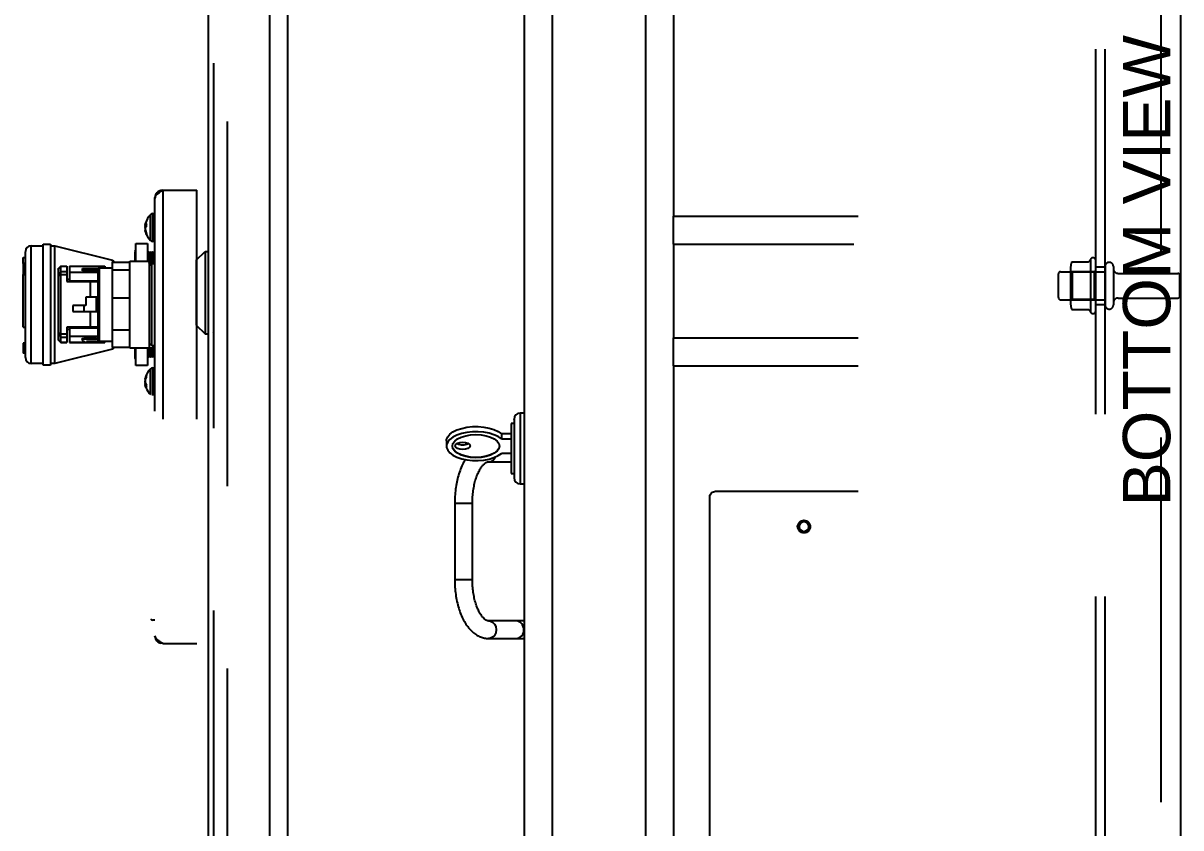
# Model space of a CAD drawing. Header units: inches. Extents: x 0 to 34.2, y 0 to 22.
# Drawn here: x 4.206 to 4.999, y 10.234 to 10.786 of the extents above; entities that cross this region are included whole.
import ezdxf

# ---------------------------------------------------------------- set-up
doc = ezdxf.new("R2010")
doc.units = ezdxf.units.IN
doc.header["$MEASUREMENT"] = 0
doc.linetypes.add('HIDDEN', pattern=[0.375, 0.25, -0.125])
for name, color, linetype in [('DEFAULT_2', 8, 'HIDDEN'), ('DIMENSIONS', 7, 'Continuous'), ('DOOR_ASSEMBLY', 7, 'Continuous'), ('existing line configuations', 8, 'Continuous'), ('SUBPANEL', 7, 'Continuous')]:
    doc.layers.add(name, color=color, linetype=linetype)
doc.styles.get("Standard").update_dxf_attribs({"font": 'arial.ttf'})

msp = doc.modelspace()

# ---------------------------------------------------------------- linework, layer by layer
at = {"color": 3, "linetype": 'Continuous'}
for p, q in [((4.99928, 9.69036), (4.99928, 11.52139)), ((4.38728, 9.74466), (4.38728, 11.4671))]:
    msp.add_line(p, q, dxfattribs=at)
at = {"color": 7, "linetype": 'Continuous', "lineweight": 25}
for p, q in [((4.54912, 11.42258), (4.54912, 9.78201)), ((4.56834, 11.42258), (4.56834, 9.78201)), ((4.63243, 11.42258), (4.63243, 9.78201)), ((4.65165, 11.32005), (4.65165, 10.65357)), ((4.29613, 10.51986), (4.29613, 10.66594)), ((4.30004, 10.67036), (4.30006, 10.67114)), ((4.30152, 10.67134), (4.30006, 10.67114)), ((4.30152, 10.67134), (4.30152, 10.51446)), ((4.32484, 10.51446), (4.32484, 10.67134)), ((4.28988, 10.64904), (4.28948, 10.64764)), ((4.28948, 10.64746), (4.28988, 10.64904)), ((4.29301, 10.63686), (4.29301, 10.65455)), ((4.29475, 10.65527), (4.29613, 10.65527)), ((4.29475, 10.63614), (4.29475, 10.65527)), ((4.65165, 10.63434), (4.65165, 10.65357)), ((4.65165, 10.65357), (4.77808, 10.65357)), ((4.28947, 10.64379), (4.28953, 10.6438)), ((4.28963, 10.64678), (4.28948, 10.64643)), ((4.28988, 10.64407), (4.28948, 10.64498)), ((4.28948, 10.64461), (4.28988, 10.64407)), ((4.28948, 10.64395), (4.28952, 10.64379)), ((4.29028, 10.64696), (4.2895, 10.64703)), ((4.28956, 10.6471), (4.29031, 10.64816)), ((4.28956, 10.6471), (4.29028, 10.64704)), ((4.29031, 10.64634), (4.28956, 10.64585)), ((4.28956, 10.64366), (4.29031, 10.64147)), ((4.29031, 10.64086), (4.28956, 10.64324)), ((4.29028, 10.64631), (4.29028, 10.64809)), ((4.29028, 10.64102), (4.29028, 10.64163)), ((4.29031, 10.64634), (4.29031, 10.64816)), ((4.29031, 10.64086), (4.29031, 10.64147)), ((4.21135, 10.63327), (4.21943, 10.63327)), ((4.21135, 10.59694), (4.21135, 10.63327)), ((4.21943, 10.63428), (4.22447, 10.63428)), ((4.21943, 10.59704), (4.21943, 10.63428)), ((4.22447, 10.63428), (4.22447, 10.59704)), ((4.22447, 10.63327), (4.2275, 10.63327)), ((4.2275, 10.63327), (4.26711, 10.62337)), ((4.2275, 10.55253), (4.2275, 10.63327)), ((4.28301, 10.63468), (4.29108, 10.63468)), ((4.28301, 10.62253), (4.28301, 10.63468)), ((4.29108, 10.63468), (4.29108, 10.62253)), ((4.29613, 10.63614), (4.29475, 10.63614)), ((4.65165, 10.63434), (4.65165, 10.57026)), ((4.65165, 10.63434), (4.77508, 10.63434)), ((4.2058, 10.62518), (4.20732, 10.62518)), ((4.2058, 10.62115), (4.2058, 10.62518)), ((4.2826, 10.6293), (4.2826, 10.62916)), ((4.2826, 10.62629), (4.2826, 10.62929)), ((4.2826, 10.62916), (4.2826, 10.62811)), ((4.2826, 10.62811), (4.2826, 10.62777)), ((4.2826, 10.62777), (4.2826, 10.62661)), ((4.2826, 10.62378), (4.2826, 10.62661)), ((4.2826, 10.62267), (4.2826, 10.62629)), ((4.29108, 10.62912), (4.29115, 10.62923)), ((4.29115, 10.62923), (4.29178, 10.62813)), ((4.29115, 10.62923), (4.29115, 10.62267)), ((4.29178, 10.62813), (4.29241, 10.62923)), ((4.29178, 10.62813), (4.29178, 10.62267)), ((4.29241, 10.62923), (4.29305, 10.62813)), ((4.29241, 10.62923), (4.29241, 10.62234)), ((4.29305, 10.62813), (4.29368, 10.62923)), ((4.29305, 10.62813), (4.29305, 10.62225)), ((4.29368, 10.62923), (4.29432, 10.62813)), ((4.29368, 10.62923), (4.29368, 10.62234)), ((4.29432, 10.62813), (4.29495, 10.62923)), ((4.29432, 10.62813), (4.29432, 10.62225)), ((4.29495, 10.62923), (4.29558, 10.62813)), ((4.29495, 10.62923), (4.29495, 10.62234)), ((4.29558, 10.62813), (4.29613, 10.62907)), ((4.29558, 10.62813), (4.29558, 10.62225)), ((4.20732, 10.62115), (4.2058, 10.62115)), ((4.2058, 10.62115), (4.2058, 10.61699)), ((4.20732, 10.61699), (4.2058, 10.61699)), ((4.2058, 10.61699), (4.2058, 10.61462)), ((4.22972, 10.61732), (4.23174, 10.61934)), ((4.23174, 10.61922), (4.22972, 10.61721)), ((4.22972, 10.61721), (4.22972, 10.61732)), ((4.22972, 10.61721), (4.22972, 10.61359)), ((4.23174, 10.61934), (4.23578, 10.61934)), ((4.23174, 10.61922), (4.23174, 10.61934)), ((4.23174, 10.61548), (4.23174, 10.61922)), ((4.23174, 10.61922), (4.23578, 10.61922)), ((4.23578, 10.61934), (4.23578, 10.61922)), ((4.23578, 10.61922), (4.23578, 10.61548)), ((4.23759, 10.61934), (4.26181, 10.61934)), ((4.23759, 10.61934), (4.23759, 10.61922)), ((4.23759, 10.61922), (4.26181, 10.61922)), ((4.23759, 10.61922), (4.23759, 10.6151)), ((4.24642, 10.61611), (4.24642, 10.61762)), ((4.24642, 10.61762), (4.24824, 10.61762)), ((4.24824, 10.61762), (4.25702, 10.61762)), ((4.25702, 10.61762), (4.25702, 10.61611)), ((4.25818, 10.61813), (4.26686, 10.61813)), ((4.25818, 10.56767), (4.25818, 10.61813)), ((4.26181, 10.61934), (4.26181, 10.61922)), ((4.26181, 10.61922), (4.26181, 10.61813)), ((4.26404, 10.61816), (4.26686, 10.61817)), ((4.26686, 10.62203), (4.27897, 10.62203)), ((4.26686, 10.62203), (4.26686, 10.61674)), ((4.26686, 10.61674), (4.27897, 10.61674)), ((4.26686, 10.61674), (4.26686, 10.59748)), ((4.26711, 10.62337), (4.26711, 10.62203)), ((4.27897, 10.62267), (4.29209, 10.62267)), ((4.27897, 10.56313), (4.27897, 10.62267)), ((4.2826, 10.62378), (4.2826, 10.62267)), ((4.29209, 10.62267), (4.29209, 10.56313)), ((4.29241, 10.62116), (4.29209, 10.62172)), ((4.29209, 10.62015), (4.29411, 10.62015)), ((4.29241, 10.62234), (4.29241, 10.62116)), ((4.29305, 10.62225), (4.29241, 10.62116)), ((4.29368, 10.62116), (4.29305, 10.62225)), ((4.29368, 10.62234), (4.29368, 10.62116)), ((4.29432, 10.62225), (4.29368, 10.62116)), ((4.29411, 10.62116), (4.29613, 10.62116)), ((4.29411, 10.62037), (4.29411, 10.62116)), ((4.29411, 10.56464), (4.29411, 10.62037)), ((4.29495, 10.62116), (4.29432, 10.62225)), ((4.29495, 10.62234), (4.29495, 10.62116)), ((4.29558, 10.62225), (4.29495, 10.62116)), ((4.29613, 10.62131), (4.29558, 10.62225)), ((4.20732, 10.61462), (4.2058, 10.61462)), ((4.2058, 10.61462), (4.2058, 10.61364)), ((4.2058, 10.61364), (4.20732, 10.61364)), ((4.2058, 10.57749), (4.2058, 10.61364)), ((4.22972, 10.61359), (4.23168, 10.61537)), ((4.23168, 10.61395), (4.22972, 10.61217)), ((4.22972, 10.61359), (4.22972, 10.61217)), ((4.22972, 10.61217), (4.22972, 10.57403)), ((4.23578, 10.61548), (4.23174, 10.61548)), ((4.23174, 10.61347), (4.23578, 10.61347)), ((4.23174, 10.57273), (4.23174, 10.61347)), ((4.23578, 10.61548), (4.23578, 10.61347)), ((4.23578, 10.61347), (4.23578, 10.60874)), ((4.23578, 10.61026), (4.23759, 10.61026)), ((4.23759, 10.6151), (4.25717, 10.6151)), ((4.23759, 10.6151), (4.23759, 10.60925)), ((4.23759, 10.60925), (4.25717, 10.60925)), ((4.23759, 10.60925), (4.23759, 10.60874)), ((4.24824, 10.61611), (4.24642, 10.61611)), ((4.24769, 10.61607), (4.24769, 10.61611)), ((4.24769, 10.60874), (4.24769, 10.60925)), ((4.25702, 10.61611), (4.24824, 10.61611)), ((4.25576, 10.61611), (4.25576, 10.61607)), ((4.25576, 10.60925), (4.25576, 10.60874)), ((4.23578, 10.60874), (4.25172, 10.60874)), ((4.25172, 10.60874), (4.25172, 10.59795)), ((4.25172, 10.60874), (4.25722, 10.60874)), ((4.21135, 10.55253), (4.21135, 10.59694)), ((4.21943, 10.55152), (4.21943, 10.59704)), ((4.22447, 10.59704), (4.22447, 10.55152)), ((4.2487, 10.59795), (4.2487, 10.59229)), ((4.25172, 10.59795), (4.2487, 10.59795)), ((4.25718, 10.59795), (4.25172, 10.59795)), ((4.25576, 10.59795), (4.25576, 10.58826)), ((4.26686, 10.59748), (4.27897, 10.59748)), ((4.26686, 10.59748), (4.26686, 10.57554)), ((4.23992, 10.59229), (4.23992, 10.58826)), ((4.2487, 10.59229), (4.23992, 10.59229)), ((4.23992, 10.58826), (4.25172, 10.58826)), ((4.24769, 10.58826), (4.24769, 10.59229)), ((4.25172, 10.58826), (4.25172, 10.57746)), ((4.25172, 10.58826), (4.25722, 10.58826)), ((4.2058, 10.57749), (4.20732, 10.57749)), ((4.23578, 10.57746), (4.23578, 10.57273)), ((4.25172, 10.57746), (4.23578, 10.57746)), ((4.23759, 10.57746), (4.23759, 10.57695)), ((4.24769, 10.57695), (4.24769, 10.57746)), ((4.25718, 10.57746), (4.25172, 10.57746)), ((4.25576, 10.57746), (4.25576, 10.57695)), ((4.22972, 10.57403), (4.23168, 10.57225)), ((4.22972, 10.57403), (4.22972, 10.57261)), ((4.23168, 10.57083), (4.22972, 10.57261)), ((4.22972, 10.57261), (4.22972, 10.56899)), ((4.23578, 10.57273), (4.23174, 10.57273)), ((4.23174, 10.57072), (4.23578, 10.57072)), ((4.23174, 10.56698), (4.23174, 10.57072)), ((4.23759, 10.57594), (4.23578, 10.57594)), ((4.23578, 10.57273), (4.23578, 10.57072)), ((4.23578, 10.57072), (4.23578, 10.56698)), ((4.23759, 10.57695), (4.25717, 10.57695)), ((4.23759, 10.57695), (4.23759, 10.5711)), ((4.25717, 10.5711), (4.23759, 10.5711)), ((4.23759, 10.5711), (4.23759, 10.56698)), ((4.24617, 10.56928), (4.24617, 10.56969)), ((4.24617, 10.56969), (4.25727, 10.56969)), ((4.25727, 10.56928), (4.24617, 10.56928)), ((4.24769, 10.56969), (4.24769, 10.57013)), ((4.25576, 10.57013), (4.25576, 10.56969)), ((4.25727, 10.56969), (4.25727, 10.56928)), ((4.26686, 10.57554), (4.27897, 10.57554)), ((4.26686, 10.57554), (4.26686, 10.56376)), ((4.33526, 10.5736), (4.33526, 10.57364)), ((4.65165, 10.55103), (4.65165, 10.57026)), ((4.65165, 10.57026), (4.77808, 10.57026)), ((4.20732, 10.56656), (4.2058, 10.56656)), ((4.2058, 10.56656), (4.2058, 10.56413)), ((4.2058, 10.56413), (4.2058, 10.5596)), ((4.20732, 10.56413), (4.2058, 10.56413)), ((4.26711, 10.56243), (4.2275, 10.55253)), ((4.22972, 10.56899), (4.23174, 10.56698)), ((4.22972, 10.56899), (4.22972, 10.56888)), ((4.23174, 10.56686), (4.22972, 10.56888)), ((4.23174, 10.56698), (4.23578, 10.56698)), ((4.23174, 10.56686), (4.23174, 10.56698)), ((4.23578, 10.56686), (4.23174, 10.56686)), ((4.23578, 10.56698), (4.23578, 10.56686)), ((4.23759, 10.56698), (4.26181, 10.56698)), ((4.23759, 10.56698), (4.23759, 10.56686)), ((4.26181, 10.56686), (4.23759, 10.56686)), ((4.26686, 10.56767), (4.25818, 10.56767)), ((4.26181, 10.56767), (4.26181, 10.56698)), ((4.26181, 10.56698), (4.26181, 10.56686)), ((4.26686, 10.56763), (4.26404, 10.56764)), ((4.26686, 10.56376), (4.27897, 10.56376)), ((4.26711, 10.56376), (4.26711, 10.56243)), ((4.29209, 10.56313), (4.27897, 10.56313)), ((4.2826, 10.5606), (4.2826, 10.56313)), ((4.2826, 10.56313), (4.2826, 10.56202)), ((4.2826, 10.5606), (4.2826, 10.56202)), ((4.28301, 10.55112), (4.28301, 10.56327)), ((4.29108, 10.56327), (4.29108, 10.55112)), ((4.29115, 10.56317), (4.29115, 10.55657)), ((4.29178, 10.56313), (4.29178, 10.5606)), ((4.29411, 10.56565), (4.29209, 10.56565)), ((4.29455, 10.56323), (4.29209, 10.56318)), ((4.29241, 10.56319), (4.29241, 10.55657)), ((4.29305, 10.5632), (4.29305, 10.5606)), ((4.29368, 10.56321), (4.29368, 10.55657)), ((4.29613, 10.56464), (4.29411, 10.56464)), ((4.29432, 10.56322), (4.29432, 10.5606)), ((4.29455, 10.56464), (4.29455, 10.56323)), ((4.29495, 10.56327), (4.29495, 10.55657)), ((4.29558, 10.56353), (4.29558, 10.5606)), ((4.20732, 10.5596), (4.2058, 10.5596)), ((4.2826, 10.55693), (4.2826, 10.5606)), ((4.2826, 10.55919), (4.2826, 10.56024)), ((4.2826, 10.55919), (4.2826, 10.55748)), ((4.2826, 10.55748), (4.2826, 10.55695)), ((4.2826, 10.55637), (4.2826, 10.55693)), ((4.29115, 10.55657), (4.29108, 10.55668)), ((4.29178, 10.55767), (4.29115, 10.55657)), ((4.29178, 10.5606), (4.29178, 10.55767)), ((4.29241, 10.55657), (4.29178, 10.55767)), ((4.29305, 10.55767), (4.29241, 10.55657)), ((4.29305, 10.5606), (4.29305, 10.55767)), ((4.29368, 10.55657), (4.29305, 10.55767)), ((4.29432, 10.55767), (4.29368, 10.55657)), ((4.29432, 10.5606), (4.29432, 10.55767)), ((4.29495, 10.55657), (4.29432, 10.55767)), ((4.29558, 10.55767), (4.29495, 10.55657)), ((4.29558, 10.5606), (4.29558, 10.55767)), ((4.29613, 10.55672), (4.29558, 10.55767)), ((4.21943, 10.55253), (4.21135, 10.55253)), ((4.22447, 10.55152), (4.21943, 10.55152)), ((4.2275, 10.55253), (4.22447, 10.55253)), ((4.29108, 10.55112), (4.28301, 10.55112)), ((4.29301, 10.54693), (4.29301, 10.54894)), ((4.29301, 10.53125), (4.29301, 10.54693)), ((4.29475, 10.54965), (4.29613, 10.54965)), ((4.29475, 10.54749), (4.29475, 10.54965)), ((4.29475, 10.53053), (4.29475, 10.54749)), ((4.65165, 10.55103), (4.77808, 10.55103)), ((4.65165, 10.55103), (4.65165, 9.88455)), ((4.28978, 10.542), (4.28947, 10.54203)), ((4.28947, 10.53921), (4.28947, 10.5393)), ((4.28988, 10.54046), (4.28948, 10.5405)), ((4.28948, 10.54009), (4.28988, 10.54046)), ((4.28948, 10.53829), (4.29, 10.53834)), ((4.28988, 10.5364), (4.28948, 10.53806)), ((4.28948, 10.53802), (4.28988, 10.5364)), ((4.28956, 10.54235), (4.29031, 10.54441)), ((4.28956, 10.54151), (4.29031, 10.54319)), ((4.28993, 10.54234), (4.28956, 10.54235)), ((4.28956, 10.53909), (4.29031, 10.53779)), ((4.28969, 10.53837), (4.28956, 10.53867)), ((4.28956, 10.53807), (4.29013, 10.53811)), ((4.29031, 10.53631), (4.28956, 10.53807)), ((4.29028, 10.54308), (4.29028, 10.54427)), ((4.29028, 10.53643), (4.29028, 10.53788)), ((4.29031, 10.54319), (4.29031, 10.54441)), ((4.29031, 10.53631), (4.29031, 10.53779)), ((4.54912, 10.51853), (4.54639, 10.51853)), ((4.54639, 10.51853), (4.54639, 10.47009)), ((4.54236, 10.51147), (4.54034, 10.51147)), ((4.54034, 10.51147), (4.54034, 10.47716)), ((4.49593, 10.49947), (4.49593, 10.49596)), ((4.5336, 10.50442), (4.5336, 10.5009)), ((4.54034, 10.50442), (4.5336, 10.50442)), ((4.5336, 10.5009), (4.54034, 10.5009)), ((4.54034, 10.49101), (4.5336, 10.49101)), ((4.5248, 10.48523), (4.54034, 10.48523)), ((4.54034, 10.47716), (4.54236, 10.47716)), ((4.54639, 10.47009), (4.54912, 10.47009)), ((4.67638, 10.00283), (4.67638, 10.46101)), ((4.68041, 10.46505), (4.77808, 10.46505)), ((4.50159, 10.45697), (4.50159, 10.40449)), ((4.50159, 10.45697), (4.5137, 10.45697)), ((4.5137, 10.40449), (4.5137, 10.45697)), ((4.50159, 10.40449), (4.5137, 10.40449)), ((4.29613, 10.37672), (4.29475, 10.37672)), ((4.54366, 10.37624), (4.5248, 10.37624)), ((4.54912, 10.37624), (4.54366, 10.37624)), ((4.5248, 10.36412), (4.54366, 10.36412)), ((4.54366, 10.36412), (4.54912, 10.36412)), ((4.30004, 10.36161), (4.30006, 10.36085)), ((4.30152, 10.36065), (4.30006, 10.36085)), ((4.30152, 10.36065), (4.32484, 10.36065))]:
    msp.add_line(p, q, dxfattribs=at)
at = {"color": 7, "linetype": 'Continuous', "lineweight": 25, "flags": 128}
for points in [[(4.2826, 10.62943), (4.28289, 10.62993), (4.28301, 10.63012)], [(4.28301, 10.55568), (4.28289, 10.55586), (4.2826, 10.55637)], [(4.49593, 10.49947), (4.49603, 10.50043), (4.49678, 10.50231), (4.49826, 10.50409), (4.50041, 10.50569), (4.50314, 10.50705), (4.50636, 10.50814), (4.50995, 10.5089), (4.51377, 10.5093), (4.51768, 10.50934), (4.52153, 10.50901), (4.52517, 10.50832), (4.52848, 10.50729), (4.53132, 10.50598), (4.5336, 10.50442)], [(4.5336, 10.5009), (4.53132, 10.50246), (4.52848, 10.50378), (4.52517, 10.5048), (4.52153, 10.50549), (4.51768, 10.50582), (4.51377, 10.50578), (4.50995, 10.50538), (4.50636, 10.50462), (4.50314, 10.50353), (4.50041, 10.50217), (4.49826, 10.50057), (4.49678, 10.49879), (4.49603, 10.49691), (4.49603, 10.495), (4.49678, 10.49312), (4.49826, 10.49135), (4.50041, 10.48974), (4.50314, 10.48838), (4.50636, 10.48729), (4.50995, 10.48654), (4.51377, 10.48613), (4.51768, 10.48609), (4.52153, 10.48643), (4.52517, 10.48712), (4.52848, 10.48814), (4.53132, 10.48945), (4.5336, 10.49101)], [(4.51612, 10.48804), (4.51252, 10.48824), (4.50911, 10.48883), (4.50605, 10.48977), (4.50349, 10.49102), (4.50157, 10.49252), (4.50037, 10.49419), (4.49997, 10.49596), (4.50037, 10.49772), (4.50157, 10.49939), (4.50349, 10.50089), (4.50605, 10.50214), (4.50911, 10.50309), (4.51252, 10.50367), (4.51612, 10.50387)], [(4.50703, 10.49366), (4.5051, 10.49385), (4.50346, 10.49438), (4.50237, 10.49519), (4.50199, 10.49613), (4.50237, 10.49708), (4.50346, 10.49788), (4.5051, 10.49842), (4.50703, 10.49861)], [(4.50703, 10.49861), (4.50896, 10.49842), (4.5106, 10.49788), (4.51169, 10.49708), (4.51208, 10.49613), (4.51169, 10.49519), (4.5106, 10.49438), (4.50896, 10.49385), (4.50703, 10.49366)], [(4.51612, 10.50387), (4.51971, 10.50367), (4.52312, 10.50309), (4.52618, 10.50214), (4.52874, 10.50089), (4.53066, 10.49939), (4.53186, 10.49772), (4.53226, 10.49596), (4.53186, 10.49419), (4.53066, 10.49252), (4.52874, 10.49102), (4.52618, 10.48977), (4.52312, 10.48883), (4.51971, 10.48824), (4.51612, 10.48804)], [(4.51612, 10.48822), (4.51252, 10.48842), (4.50911, 10.489), (4.50605, 10.48994), (4.50349, 10.4912), (4.50157, 10.4927), (4.50037, 10.49437), (4.49997, 10.49613)], [(4.53226, 10.49613), (4.53186, 10.49437), (4.53066, 10.4927), (4.52874, 10.4912), (4.52618, 10.48994), (4.52312, 10.489), (4.51971, 10.48842), (4.51612, 10.48822)], [(4.5248, 10.37624), (4.52571, 10.37614), (4.52742, 10.37542), (4.52882, 10.37407), (4.52973, 10.37225), (4.53004, 10.37018), (4.52973, 10.36811), (4.52882, 10.36629), (4.52742, 10.36494), (4.52571, 10.36422), (4.52479, 10.36412)]]:
    msp.add_lwpolyline(points, dxfattribs=at)
at = {"color": 7, "linetype": 'Continuous', "lineweight": 25}
for centre, radius, start, end in [((4.30174, 10.6457), 0.01243, 165.42565, 169.94783), ((4.30174, 10.6457), 0.01243, 134.63977, 165.42565), ((4.29475, 10.65278), 0.00249, 90, 134.63977), ((4.30174, 10.6457), 0.01243, 190.11211, 193.56739), ((4.30174, 10.6457), 0.01243, 193.56739, 225.36023), ((4.21135, 10.62923), 0.00404, 90, 180), ((4.29475, 10.63863), 0.00249, 225.36023, 270), ((4.25818, 10.61712), 0.00101, 90, 180), ((4.26686, 10.62239), 0.00101, 0, 75.96376), ((4.22972, 10.61347), 0.00202, 0, 13.86804), ((4.22972, 10.57273), 0.00202, 346.13196, 0), ((4.24779, 10.56928), 0.00161, 180, 270), ((4.25566, 10.56928), 0.00161, 270, 341.07314), ((4.25818, 10.56868), 0.00101, 180, 270), ((4.26686, 10.56341), 0.00101, 284.03624, 0), ((4.29451, 10.56525), 0.00202, 271, 323.1301), ((4.21135, 10.55657), 0.00404, 180, 270), ((4.30174, 10.54009), 0.01243, 134.63977, 169.56106), ((4.29475, 10.54717), 0.00249, 90, 134.63977), ((4.30174, 10.54009), 0.01243, 189.57792, 198.23268), ((4.30174, 10.54009), 0.01243, 198.23268, 225.36023), ((4.54639, 10.5145), 0.00404, 90, 180), ((4.50671, 10.5043), 0.00748, 241.66239, 272.47919), ((4.50736, 10.5043), 0.00748, 267.52081, 298.33761), ((4.52462, 10.49044), 0.00521, 271.82535, 338.62304), ((4.54639, 10.47413), 0.00404, 180, 270), ((4.74097, 10.44082), 0.00327, 0, 180), ((4.74097, 10.44082), 0.00327, 180, 0), ((4.29475, 10.37921), 0.00249, 225.36023, 270), ((4.54324, 10.37057), 0.00568, 356.06539, 85.7214), ((4.54331, 10.36973), 0.00561, 273.60031, 4.6129)]:
    msp.add_arc(centre, radius, start, end, dxfattribs=at)
at = {"color": 7, "linetype": 'Continuous', "lineweight": 25, "extrusion": (0, 0, -1)}
for centre, major_axis, ratio, start_param, end_param in [((4.28826, 10.64717), (0.00325, -0.00053), 0.05477, 0.762521, 1.176402), ((4.28826, 10.64648), (0.00325, 0.00049), 0.076715, 0.783215, 1.197096), ((4.23258, 10.61347), (-0.00077, 0.002), 0.329783, 5.081213, 6.072424), ((4.22972, 10.61347), (0.00202, 0.00202), 0.047786, 0.04775, 0.289793), ((4.25172, 10.61607), (0.00404, 0), 0.095989, 1.570796, 3.246248), ((4.25172, 10.61607), (0.00404, 0), 0.095989, 6.17853, 7.853982), ((4.23258, 10.57273), (0.00077, 0.002), 0.329783, 3.352354, 4.343565), ((4.22972, 10.57273), (0.00202, -0.00202), 0.047786, 5.993392, 6.235435), ((4.25172, 10.57013), (0.00404, 0), 0.095989, 3.141593, 4.712389), ((4.25172, 10.57013), (0.00404, 0), 0.095989, 4.712389, 6.283185)]:
    msp.add_ellipse(centre, major_axis=major_axis, ratio=ratio, start_param=start_param, end_param=end_param, dxfattribs=at)
at = {"color": 7, "linetype": 'Continuous', "lineweight": 25}
for points, knots in [([(4.29613, 10.66594), (4.29618, 10.66632), (4.29631, 10.66715), (4.2974, 10.66844), (4.29921, 10.66987), (4.30073, 10.67083), (4.30152, 10.67134)], [0, 0, 0, 0, 0.209215, 0.464034, 0.71888, 1, 1, 1, 1]), ([(4.30006, 10.67114), (4.29941, 10.67087), (4.2982, 10.67038), (4.29691, 10.66891), (4.29623, 10.66739), (4.29616, 10.66636), (4.29613, 10.66594)], [0, 0, 0, 0, 0.296806, 0.558319, 0.819832, 1, 1, 1, 1]), ([(4.2895, 10.64788), (4.28949, 10.64784), (4.28948, 10.64774), (4.28947, 10.64765), (4.28946, 10.6476), (4.28948, 10.64763), (4.28948, 10.64764)], [0, 0, 0, 0, 0.167459, 0.457275, 0.741518, 1, 1, 1, 1]), ([(4.28948, 10.64746), (4.28948, 10.64739), (4.28946, 10.64726), (4.28947, 10.64711), (4.28948, 10.64703), (4.28951, 10.64702), (4.28954, 10.64707), (4.28956, 10.6471)], [0, 0, 0, 0, 0.199264, 0.398582, 0.596881, 0.796674, 1, 1, 1, 1]), ([(4.28948, 10.6468), (4.28948, 10.64683), (4.28946, 10.6469), (4.28946, 10.64703), (4.28947, 10.6471), (4.28947, 10.64711)], [0, 0, 0, 0, 0.4742602, 0.9486484, 1, 1, 1, 1]), ([(4.28948, 10.64684), (4.28947, 10.6468), (4.28946, 10.64667), (4.28947, 10.6465), (4.28948, 10.64641), (4.28948, 10.64636)], [0, 0, 0, 0, 0.24052, 0.638285, 1, 1, 1, 1]), ([(4.2895, 10.6457), (4.2895, 10.64573), (4.28948, 10.64581), (4.28947, 10.646), (4.28946, 10.64622), (4.28948, 10.64636), (4.28948, 10.64643)], [0, 0, 0, 0, 0.179844, 0.465349, 0.745363, 1, 1, 1, 1]), ([(4.28948, 10.64596), (4.28948, 10.64589), (4.28946, 10.64576), (4.28946, 10.64558), (4.28947, 10.64549), (4.28947, 10.64547)], [0, 0, 0, 0, 0.445817, 0.891754, 1, 1, 1, 1]), ([(4.28956, 10.64585), (4.28954, 10.64582), (4.28951, 10.64578), (4.28948, 10.64562), (4.28946, 10.64542), (4.28946, 10.64519), (4.28948, 10.64505), (4.28948, 10.64498)], [0, 0, 0, 0, 0.207387, 0.414916, 0.61859, 0.818347, 1, 1, 1, 1]), ([(4.28948, 10.64461), (4.28948, 10.64458), (4.28946, 10.64451), (4.28947, 10.64433), (4.28948, 10.64411), (4.28951, 10.64388), (4.28954, 10.64374), (4.28956, 10.64366)], [0, 0, 0, 0, 0.199264, 0.398582, 0.596881, 0.796674, 1, 1, 1, 1]), ([(4.28948, 10.64404), (4.28948, 10.64403), (4.28946, 10.64401), (4.28946, 10.64392), (4.28947, 10.64383), (4.28948, 10.64379)], [0, 0, 0, 0, 0.375862, 0.767386, 1, 1, 1, 1]), ([(4.28956, 10.64324), (4.28954, 10.64331), (4.28951, 10.64346), (4.28948, 10.64365), (4.28947, 10.64376), (4.28946, 10.6438), (4.28947, 10.64379), (4.28947, 10.64379)], [0, 0, 0, 0, 0.249986, 0.500143, 0.745653, 0.986442, 1, 1, 1, 1]), ([(4.29029, 10.6411), (4.29029, 10.64109), (4.29027, 10.64103), (4.29028, 10.64094), (4.2903, 10.64088), (4.29031, 10.64086)], [0, 0, 0, 0, 0.153243, 0.715164, 1, 1, 1, 1]), ([(4.29031, 10.64816), (4.2903, 10.64814), (4.29027, 10.6481), (4.29028, 10.64807), (4.29029, 10.64805)], [0, 0, 0, 0, 0.593672, 1, 1, 1, 1]), ([(4.20732, 10.59653), (4.20732, 10.59872), (4.20732, 10.60324), (4.20732, 10.60978), (4.20732, 10.61592), (4.20732, 10.62123), (4.20732, 10.62467), (4.20732, 10.62673), (4.20732, 10.62824), (4.20732, 10.62923), (4.20732, 10.62911), (4.20732, 10.62908)], [0, 0, 0, 0, 0.124432, 0.256318, 0.393686, 0.53397, 0.674254, 0.743017, 0.811799, 0.943685, 1, 1, 1, 1]), ([(4.25717, 10.56877), (4.25717, 10.56878), (4.25717, 10.5688), (4.25717, 10.56996), (4.25717, 10.57208), (4.25717, 10.57512), (4.25717, 10.57881), (4.25717, 10.58289), (4.25717, 10.58719), (4.25717, 10.59168), (4.25717, 10.59637), (4.25717, 10.60112), (4.25717, 10.60562), (4.25717, 10.60959), (4.25717, 10.61278), (4.25717, 10.61515), (4.25717, 10.61602), (4.25717, 10.61644)], [0, 0, 0, 0, 0.048313, 0.117868, 0.188898, 0.259929, 0.329483, 0.396261, 0.459266, 0.52227, 0.589048, 0.658602, 0.729633, 0.800663, 0.870218, 0.936996, 1, 1, 1, 1]), ([(4.20732, 10.55672), (4.20732, 10.55669), (4.20732, 10.55663), (4.20732, 10.55788), (4.20732, 10.56045), (4.20732, 10.56447), (4.20732, 10.56974), (4.20732, 10.57497), (4.20732, 10.57947), (4.20732, 10.58402), (4.20732, 10.58975), (4.20732, 10.59432), (4.20732, 10.59653)], [0, 0, 0, 0, 0.0599497, 0.1694625, 0.2855352, 0.4064334, 0.5298972, 0.6533611, 0.713879, 0.7744145, 0.8904872, 1, 1, 1, 1]), ([(4.25565, 10.56767), (4.25565, 10.56767), (4.25566, 10.56767), (4.2554, 10.56767), (4.25476, 10.56767), (4.25375, 10.56767), (4.25279, 10.56767), (4.25199, 10.56767), (4.25119, 10.56767), (4.25017, 10.56767), (4.24954, 10.56767), (4.24914, 10.56767)], [0, 0, 0, 0, 0.0869108, 0.1737047, 0.3333333, 0.4929619, 0.5798728, 0.6666667, 0.7535775, 0.8403714, 1, 1, 1, 1]), ([(4.28948, 10.54216), (4.28948, 10.54212), (4.28946, 10.54204), (4.28947, 10.54201), (4.28948, 10.54206), (4.28951, 10.54217), (4.28954, 10.54229), (4.28956, 10.54235)], [0, 0, 0, 0, 0.199264, 0.398582, 0.596881, 0.796674, 1, 1, 1, 1]), ([(4.28948, 10.5419), (4.28947, 10.5419), (4.28946, 10.5419), (4.28946, 10.54196), (4.28947, 10.54203), (4.28947, 10.54205)], [0, 0, 0, 0, 0.297591, 0.805102, 1, 1, 1, 1]), ([(4.28956, 10.54151), (4.28954, 10.54146), (4.28951, 10.54134), (4.28948, 10.54111), (4.28946, 10.54087), (4.28946, 10.54066), (4.28948, 10.54055), (4.28948, 10.5405)], [0, 0, 0, 0, 0.207387, 0.414916, 0.61859, 0.818347, 1, 1, 1, 1]), ([(4.28947, 10.54009), (4.28947, 10.54012), (4.28946, 10.54021), (4.28947, 10.5404), (4.28948, 10.54055), (4.28948, 10.54062)], [0, 0, 0, 0, 0.159549, 0.580851, 1, 1, 1, 1]), ([(4.28948, 10.54009), (4.28948, 10.54016), (4.28946, 10.54029), (4.28946, 10.54047), (4.28947, 10.54057), (4.28947, 10.5406)], [0, 0, 0, 0, 0.428044, 0.856203, 1, 1, 1, 1]), ([(4.28948, 10.54022), (4.28948, 10.54016), (4.28946, 10.54002), (4.28946, 10.53982), (4.28947, 10.53971), (4.28948, 10.53968)], [0, 0, 0, 0, 0.400345, 0.800797, 1, 1, 1, 1]), ([(4.28948, 10.54009), (4.28948, 10.54003), (4.28946, 10.5399), (4.28947, 10.53966), (4.28948, 10.53944), (4.28951, 10.53923), (4.28954, 10.53914), (4.28956, 10.53909)], [0, 0, 0, 0, 0.199264, 0.398582, 0.596881, 0.796674, 1, 1, 1, 1]), ([(4.28956, 10.53867), (4.28954, 10.53873), (4.28951, 10.53885), (4.28948, 10.53908), (4.28947, 10.53931), (4.28946, 10.53949), (4.28947, 10.53957), (4.28947, 10.53959)], [0, 0, 0, 0, 0.233571, 0.467301, 0.69669, 0.921668, 1, 1, 1, 1]), ([(4.28956, 10.53807), (4.28954, 10.53812), (4.28951, 10.53823), (4.28948, 10.5383), (4.28946, 10.53829), (4.28946, 10.53821), (4.28948, 10.53811), (4.28948, 10.53806)], [0, 0, 0, 0, 0.207387, 0.414916, 0.61859, 0.818347, 1, 1, 1, 1]), ([(4.28956, 10.54164), (4.28954, 10.54158), (4.28951, 10.54145), (4.28948, 10.54122), (4.28947, 10.54102), (4.28947, 10.54092), (4.28947, 10.54088)], [0, 0, 0, 0, 0.2886518, 0.5775005, 0.860984, 1, 1, 1, 1]), ([(4.28948, 10.53802), (4.28948, 10.53806), (4.28946, 10.53814), (4.28947, 10.53815), (4.28947, 10.53816)], [0, 0, 0, 0, 0.521448, 1, 1, 1, 1]), ([(4.2895, 10.53831), (4.2895, 10.53833), (4.28948, 10.53836), (4.28948, 10.53835), (4.28948, 10.53835)], [0, 0, 0, 0, 0.736257, 1, 1, 1, 1]), ([(4.29031, 10.54441), (4.2903, 10.54437), (4.29027, 10.5443), (4.29028, 10.54422), (4.29029, 10.54419)], [0, 0, 0, 0, 0.548081, 1, 1, 1, 1]), ([(4.29029, 10.53649), (4.29029, 10.53648), (4.29027, 10.53644), (4.29028, 10.53638), (4.2903, 10.53633), (4.29031, 10.53631)], [0, 0, 0, 0, 0.140086, 0.710738, 1, 1, 1, 1]), ([(4.54236, 10.5143), (4.54236, 10.51436), (4.54236, 10.51457), (4.54236, 10.51316), (4.54236, 10.51016), (4.54236, 10.50568), (4.54236, 10.50026), (4.54236, 10.49629), (4.54236, 10.49431)], [0, 0, 0, 0, 0.062406, 0.249925, 0.437443, 0.624962, 0.812481, 1, 1, 1, 1]), ([(4.50892, 10.48683), (4.50841, 10.486), (4.50718, 10.484), (4.50559, 10.48033), (4.5041, 10.47597), (4.50295, 10.47132), (4.50214, 10.46647), (4.50167, 10.46166), (4.50161, 10.45847), (4.50159, 10.45697)], [0, 0, 0, 0, 0.10809, 0.261207, 0.413794, 0.565407, 0.71612, 0.866187, 1, 1, 1, 1]), ([(4.5137, 10.45697), (4.51371, 10.45772), (4.51373, 10.4599), (4.51399, 10.46348), (4.51458, 10.4676), (4.51543, 10.47146), (4.51651, 10.47496), (4.51778, 10.47802), (4.51916, 10.48057), (4.52058, 10.48256), (4.52195, 10.48396), (4.52316, 10.4848), (4.5241, 10.48518), (4.52456, 10.48521), (4.5248, 10.48523)], [0, 0, 0, 0, 0.0465663, 0.136125, 0.2254739, 0.3143041, 0.4023576, 0.4893726, 0.5751296, 0.6595722, 0.7430808, 0.8267544, 0.9130136, 1, 1, 1, 1]), ([(4.50159, 10.40449), (4.5016, 10.4036), (4.50162, 10.40103), (4.50193, 10.39681), (4.50262, 10.39191), (4.50364, 10.38719), (4.50499, 10.38272), (4.50667, 10.37855), (4.50869, 10.37475), (4.51104, 10.37138), (4.51362, 10.36865), (4.51634, 10.36658), (4.5191, 10.36516), (4.52194, 10.36429), (4.52386, 10.36418), (4.5248, 10.36412)], [0, 0, 0, 0, 0.0438509, 0.1264752, 0.2093071, 0.2924869, 0.376212, 0.4606875, 0.546081, 0.632377, 0.7187778, 0.793736, 0.8652169, 0.9341612, 1, 1, 1, 1]), ([(4.5248, 10.37624), (4.52468, 10.37624), (4.52431, 10.37626), (4.52362, 10.37645), (4.52252, 10.37707), (4.52124, 10.37818), (4.51984, 10.37987), (4.51843, 10.38215), (4.51712, 10.38493), (4.51595, 10.38818), (4.51499, 10.39183), (4.51427, 10.39579), (4.51379, 10.40004), (4.51373, 10.40298), (4.5137, 10.40449)], [0, 0, 0, 0, 0.0448662, 0.1366677, 0.2198791, 0.299852, 0.3848335, 0.4693966, 0.5545613, 0.6408684, 0.7283063, 0.816673, 0.9057138, 1, 1, 1, 1]), ([(4.30152, 10.36065), (4.30093, 10.36103), (4.29962, 10.36186), (4.29785, 10.36315), (4.29643, 10.36458), (4.29623, 10.36554), (4.29613, 10.36605)], [0, 0, 0, 0, 0.20922, 0.463857, 0.718886, 1, 1, 1, 1]), ([(4.29613, 10.36605), (4.29621, 10.36535), (4.29635, 10.36405), (4.29741, 10.36241), (4.29869, 10.36134), (4.29966, 10.361), (4.30006, 10.36085)], [0, 0, 0, 0, 0.29681, 0.558322, 0.819838, 1, 1, 1, 1])]:
    msp.add_open_spline(points, degree=3, knots=knots, dxfattribs=at)
for points in [[(4.54236, 10.49431), (4.54236, 10.49299), (4.54236, 10.49035), (4.54236, 10.48654), (4.54236, 10.48303), (4.54236, 10.47995), (4.54236, 10.47742), (4.54236, 10.47555), (4.54236, 10.47435), (4.54236, 10.4742), (4.54236, 10.47413)], [(4.67638, 10.46101), (4.67644, 10.46154), (4.67656, 10.4626), (4.67749, 10.46393), (4.67883, 10.46486), (4.67989, 10.46498), (4.68041, 10.46505)], [(4.73663, 10.44082), (4.73669, 10.44139), (4.73682, 10.44253), (4.73783, 10.44397), (4.73926, 10.44494), (4.74097, 10.44528), (4.74267, 10.44494), (4.74411, 10.44397), (4.74511, 10.44253), (4.74524, 10.44139), (4.74531, 10.44082)], [(4.74531, 10.44082), (4.74524, 10.44026), (4.74511, 10.43912), (4.74411, 10.43768), (4.74267, 10.43671), (4.74097, 10.43637), (4.73926, 10.43671), (4.73783, 10.43768), (4.73682, 10.43912), (4.73669, 10.44026), (4.73663, 10.44082)]]:
    msp.add_open_spline(points, degree=3, dxfattribs=at)
at = {"layer": 'DEFAULT_2', "color": 8, "linetype": 'HIDDEN'}
for p, q in [((4.34561, 11.4685), (4.34561, 9.74326)), ((4.92376, 10.61898), (4.92376, 10.59277)), ((4.92485, 10.62222), (4.93603, 10.62222)), ((4.9374, 10.62412), (4.9374, 10.58763)), ((4.94098, 10.58875), (4.94098, 10.62301)), ((4.94739, 10.61908), (4.94739, 10.59267)), ((4.95303, 10.61908), (4.95303, 10.59267)), ((4.91535, 10.5978), (4.91535, 10.61395)), ((4.91689, 10.61549), (4.94739, 10.61549)), ((4.92478, 10.61528), (4.92376, 10.61631)), ((4.92478, 10.61528), (4.92478, 10.59647)), ((4.93996, 10.61528), (4.92478, 10.61528)), ((4.93996, 10.61528), (4.94098, 10.61631)), ((4.93996, 10.61528), (4.93996, 10.59647)), ((4.95624, 10.61434), (4.99712, 10.61434)), ((4.99866, 10.59895), (4.99866, 10.6128)), ((4.91689, 10.59626), (4.94739, 10.59626)), ((4.92478, 10.59647), (4.92376, 10.59544)), ((4.93996, 10.59647), (4.92478, 10.59647)), ((4.93996, 10.59647), (4.94098, 10.59544)), ((4.95624, 10.59742), (4.99712, 10.59742)), ((4.92485, 10.58953), (4.93603, 10.58953))]:
    msp.add_line(p, q, dxfattribs=at)
for points in [[(4.92438, 10.62192), (4.92442, 10.62199), (4.92448, 10.62206), (4.92454, 10.62212), (4.92461, 10.62217), (4.92469, 10.6222), (4.92478, 10.62222), (4.92485, 10.62222)], [(4.93649, 10.6225), (4.93648, 10.62248), (4.93647, 10.62247), (4.93647, 10.62246), (4.93646, 10.62244), (4.93644, 10.62243), (4.93643, 10.62241), (4.93642, 10.6224), (4.9364, 10.62238), (4.93639, 10.62236), (4.93637, 10.62234), (4.93634, 10.62233), (4.93632, 10.62231), (4.93629, 10.62229), (4.93625, 10.62227), (4.93621, 10.62226), (4.93616, 10.62224), (4.9361, 10.62223), (4.93604, 10.62222)], [(4.92438, 10.58983), (4.92442, 10.58976), (4.92448, 10.58969), (4.92454, 10.58963), (4.92461, 10.58959), (4.92469, 10.58955), (4.92478, 10.58953), (4.92485, 10.58953)], [(4.93604, 10.58953), (4.9361, 10.58952), (4.93616, 10.58951), (4.93621, 10.5895), (4.93625, 10.58948), (4.93629, 10.58946), (4.93632, 10.58944), (4.93634, 10.58942), (4.93637, 10.58941), (4.93639, 10.58939), (4.9364, 10.58937), (4.93642, 10.58936), (4.93643, 10.58934), (4.93644, 10.58933), (4.93646, 10.58931), (4.93647, 10.5893), (4.93647, 10.58928), (4.93648, 10.58927), (4.93649, 10.58926)]]:
    msp.add_lwpolyline(points, dxfattribs=at)
for centre, radius, start, end in [((4.93902, 10.62301), 0.00197, 0, 145.55034), ((4.931, 10.61898), 0.00724, 156.05, 180), ((4.96817, 10.60588), 0.03577, 149.33687, 152.3186), ((4.95021, 10.61908), 0.00282, 360, 180), ((4.95624, 10.61754), 0.0032, 180, 270), ((4.91689, 10.61395), 0.00154, 90, 180), ((4.99712, 10.6128), 0.00154, 360, 90), ((4.91689, 10.5978), 0.00154, 180, 270), ((4.95624, 10.59421), 0.0032, 90, 180), ((4.99712, 10.59895), 0.00154, 270, 0), ((4.931, 10.59277), 0.00724, 180, 203.95), ((4.96817, 10.60588), 0.03577, 207.6814, 210.66313), ((4.93902, 10.58875), 0.00197, 214.44966, 0), ((4.95021, 10.59267), 0.00282, 180, 0)]:
    msp.add_arc(centre, radius, start, end, dxfattribs=at)
at = {"layer": 'DOOR_ASSEMBLY', "color": 3, "linetype": 'Continuous'}
for p, q in [((4.37482, 9.68864), (4.37482, 11.51357)), ((4.33252, 11.50834), (4.33252, 9.69387))]:
    msp.add_line(p, q, dxfattribs=at)
at = {"layer": 'DOOR_ASSEMBLY', "color": 8, "linetype": 'HIDDEN'}
msp.add_line((4.33637, 11.50834), (4.33637, 9.69387), dxfattribs=at)
at = {"layer": 'DOOR_ASSEMBLY', "color": 7, "linetype": 'Continuous'}
for p, q in [((4.32445, 10.62331), (4.3305, 10.62937)), ((4.3305, 10.62937), (4.33252, 10.62937)), ((4.3305, 10.62937), (4.3305, 10.57285)), ((4.32445, 10.62331), (4.32445, 10.5789)), ((4.32445, 10.5789), (4.3305, 10.57285)), ((4.3305, 10.57285), (4.33252, 10.57285))]:
    msp.add_line(p, q, dxfattribs=at)
at = {"layer": 'existing line configuations'}
msp.add_line((4.30152, 10.67134), (4.32484, 10.67134), dxfattribs=at)
at = {"layer": 'SUBPANEL', "color": 8, "linetype": 'HIDDEN'}
for p, q in [((4.94098, 9.76795), (4.94098, 11.44381)), ((4.94739, 9.76795), (4.94739, 11.44381)), ((4.98585, 9.87689), (4.98585, 11.33486)), ((4.94098, 10.61869), (4.94739, 10.61869)), ((4.94098, 10.59306), (4.94739, 10.59306))]:
    msp.add_line(p, q, dxfattribs=at)

# ---------------------------------------------------------------- texts
at = {"layer": 'DIMENSIONS', "color": 2, "linetype": 'Continuous', "insert": (4.99252, 10.61614), "char_height": 0.0325215, "width": 0.3223135, "attachment_point": 8, "rotation": 90, "line_spacing_factor": 0.9}
msp.add_mtext('BOTTOM VIEW', dxfattribs=at)

doc.saveas('drawing.dxf')
